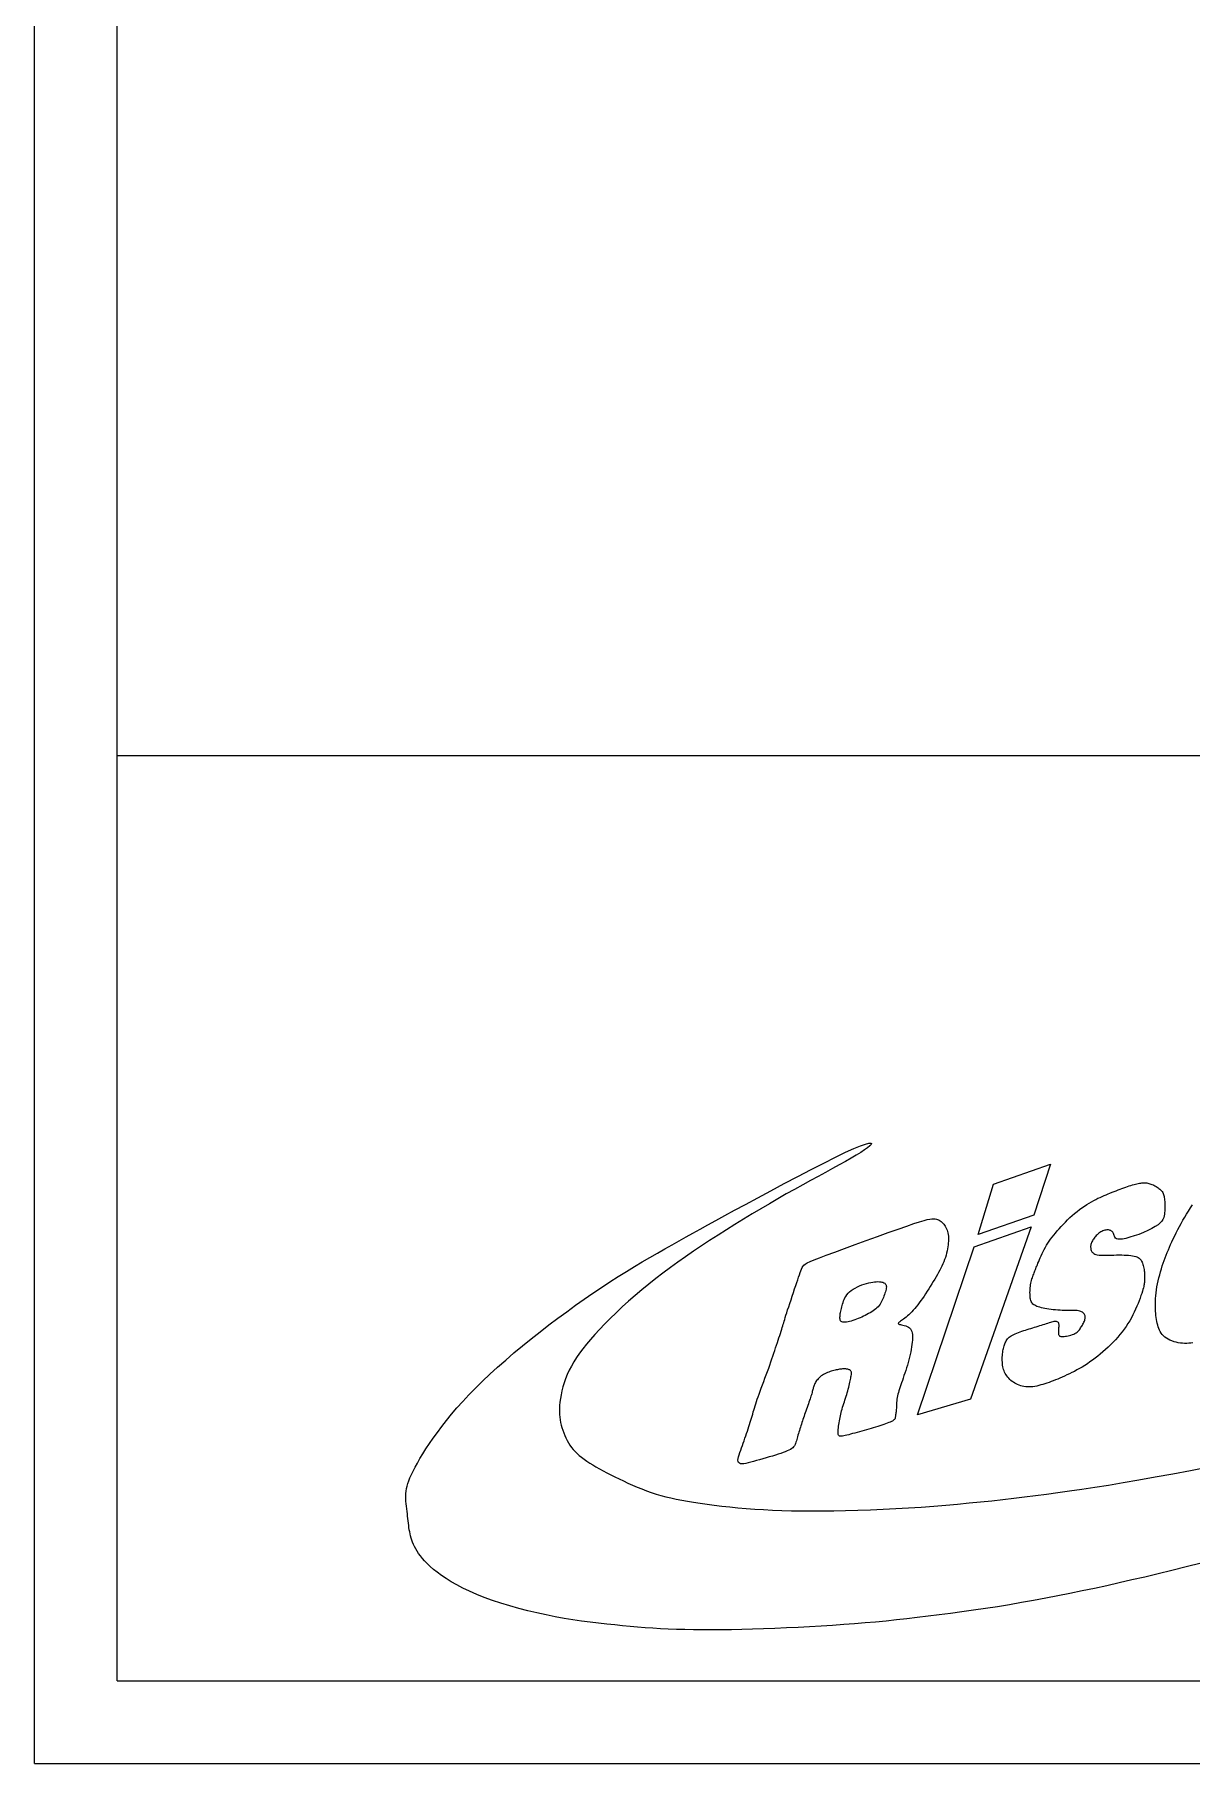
# Model space of a CAD drawing. Extents: x 134 to 2648, y -627 to 3.
# Drawn here: x 1961.34 to 1978.85, y -627.29 to -601.13 of the extents above; entities that cross this region are included whole.
import ezdxf

# ---------------------------------------------------------------- set-up
doc = ezdxf.new("R2010")
doc.units = 0
doc.layers.add('圖框層', color=7, linetype='CONTINUOUS')
doc.layers.add('輪廓線層', color=7, linetype='CONTINUOUS')

msp = doc.modelspace()

# ---------------------------------------------------------------- linework, layer by layer
at = {"layer": '圖框層', "color": 7}
for p, q in [((1961.335, -627.291), (1961.335, -423.322)), ((1962.585, -626.041), (1962.585, -424.571)), ((1962.585, -612.041), (2247.086, -612.041)), ((1962.585, -626.041), (2247.086, -626.041)), ((1961.335, -627.291), (2248.335, -627.291))]:
    msp.add_line(p, q, dxfattribs=at)
at = {"layer": '輪廓線層', "color": 1}
msp.add_lwpolyline([(1978.995, -624.26), (1978.767, -624.318), (1978.549, -624.372), (1978.341, -624.423), (1978.14, -624.47), (1977.945, -624.515), (1977.754, -624.559), (1977.565, -624.601), (1977.377, -624.642), (1977.191, -624.681), (1977.007, -624.72), (1976.823, -624.756), (1976.64, -624.792), (1976.457, -624.826), (1976.274, -624.858), (1976.092, -624.889), (1975.91, -624.919), (1975.728, -624.947), (1975.549, -624.973), (1975.371, -624.998), (1975.197, -625.022), (1975.026, -625.044), (1974.859, -625.065), (1974.696, -625.085), (1974.536, -625.103), (1974.379, -625.12), (1974.223, -625.136), (1974.066, -625.151), (1973.908, -625.165), (1973.748, -625.178), (1973.584, -625.19), (1973.415, -625.202), (1973.242, -625.213), (1973.067, -625.223), (1972.891, -625.233), (1972.715, -625.241), (1972.541, -625.249), (1972.37, -625.256), (1972.203, -625.261), (1972.04, -625.265), (1971.884, -625.268), (1971.732, -625.27), (1971.586, -625.271), (1971.445, -625.27), (1971.308, -625.269), (1971.177, -625.266), (1971.05, -625.262), (1970.927, -625.258), (1970.808, -625.252), (1970.692, -625.245), (1970.577, -625.237), (1970.463, -625.228), (1970.349, -625.218), (1970.234, -625.207), (1970.116, -625.196), (1969.995, -625.183), (1969.872, -625.169), (1969.745, -625.154), (1969.616, -625.136), (1969.485, -625.117), (1969.351, -625.096), (1969.216, -625.071), (1969.078, -625.044), (1968.94, -625.014), (1968.801, -624.981), (1968.663, -624.945), (1968.527, -624.906), (1968.394, -624.866), (1968.266, -624.823), (1968.143, -624.779), (1968.027, -624.733), (1967.92, -624.686), (1967.82, -624.639), (1967.728, -624.59), (1967.643, -624.542), (1967.565, -624.494), (1967.495, -624.446), (1967.431, -624.399), (1967.374, -624.354), (1967.324, -624.31), (1967.279, -624.268), (1967.239, -624.227), (1967.205, -624.188), (1967.175, -624.15), (1967.149, -624.113), (1967.126, -624.078), (1967.105, -624.043), (1967.088, -624.009), (1967.072, -623.976), (1967.058, -623.944), (1967.046, -623.912), (1967.036, -623.88), (1967.027, -623.849), (1967.019, -623.818), (1967.013, -623.786), (1967.007, -623.754), (1967.002, -623.722), (1966.998, -623.689), (1966.994, -623.656), (1966.99, -623.622), (1966.986, -623.587), (1966.982, -623.551), (1966.978, -623.515), (1966.973, -623.477), (1966.968, -623.439), (1966.964, -623.4), (1966.96, -623.361), (1966.956, -623.322), (1966.954, -623.283), (1966.954, -623.245), (1966.955, -623.207), (1966.958, -623.17), (1966.964, -623.132), (1966.973, -623.094), (1966.984, -623.055), (1966.999, -623.013), (1967.017, -622.969), (1967.039, -622.92), (1967.065, -622.867), (1967.096, -622.809), (1967.13, -622.746), (1967.169, -622.678), (1967.213, -622.606), (1967.26, -622.53), (1967.313, -622.45), (1967.37, -622.367), (1967.432, -622.281), (1967.498, -622.193), (1967.57, -622.102), (1967.647, -622.008), (1967.729, -621.912), (1967.816, -621.814), (1967.91, -621.714), (1968.009, -621.612), (1968.114, -621.508), (1968.226, -621.402), (1968.344, -621.295), (1968.466, -621.187), (1968.592, -621.079), (1968.722, -620.971), (1968.854, -620.864), (1968.987, -620.759), (1969.121, -620.655), (1969.256, -620.554), (1969.39, -620.455), (1969.523, -620.359), (1969.656, -620.266), (1969.787, -620.176), (1969.917, -620.088), (1970.045, -620.005), (1970.17, -619.924), (1970.294, -619.847), (1970.415, -619.773), (1970.533, -619.703), (1970.65, -619.634), (1970.763, -619.569), (1970.875, -619.505), (1970.984, -619.444), (1971.091, -619.384), (1971.196, -619.325), (1971.301, -619.266), (1971.41, -619.206), (1971.525, -619.142), (1971.648, -619.075), (1971.783, -619.001), (1971.931, -618.92), (1972.097, -618.831), (1972.281, -618.732), (1972.478, -618.626), (1972.683, -618.518), (1972.89, -618.409), (1973.092, -618.304), (1973.284, -618.206), (1973.459, -618.118), (1973.612, -618.044), (1973.738, -617.987), (1973.836, -617.946), (1973.911, -617.919), (1973.962, -617.905), (1973.993, -617.903), (1974.004, -617.91), (1973.999, -617.925), (1973.978, -617.948), (1973.944, -617.975), (1973.897, -618.008), (1973.84, -618.046), (1973.771, -618.087), (1973.694, -618.133), (1973.608, -618.182), (1973.514, -618.234), (1973.414, -618.29), (1973.308, -618.348), (1973.197, -618.409), (1973.081, -618.472), (1972.962, -618.537), (1972.839, -618.605), (1972.714, -618.674), (1972.586, -618.746), (1972.457, -618.821), (1972.328, -618.897), (1972.197, -618.974), (1972.067, -619.053), (1971.937, -619.134), (1971.808, -619.215), (1971.68, -619.296), (1971.553, -619.378), (1971.429, -619.46), (1971.308, -619.542), (1971.189, -619.624), (1971.073, -619.705), (1970.959, -619.787), (1970.847, -619.87), (1970.738, -619.953), (1970.631, -620.037), (1970.527, -620.123), (1970.425, -620.209), (1970.326, -620.297), (1970.23, -620.384), (1970.137, -620.471), (1970.049, -620.557), (1969.966, -620.641), (1969.888, -620.723), (1969.815, -620.802), (1969.748, -620.877), (1969.687, -620.949), (1969.632, -621.018), (1969.582, -621.085), (1969.537, -621.151), (1969.496, -621.215), (1969.46, -621.279), (1969.427, -621.342), (1969.398, -621.406), (1969.373, -621.469), (1969.351, -621.532), (1969.333, -621.594), (1969.317, -621.654), (1969.304, -621.713), (1969.294, -621.769), (1969.287, -621.822), (1969.282, -621.873), (1969.28, -621.92), (1969.279, -621.965), (1969.281, -622.009), (1969.285, -622.05), (1969.29, -622.091), (1969.298, -622.131), (1969.307, -622.17), (1969.318, -622.21), (1969.33, -622.25), (1969.344, -622.289), (1969.359, -622.328), (1969.376, -622.366), (1969.395, -622.403), (1969.416, -622.439), (1969.438, -622.474), (1969.462, -622.508), (1969.489, -622.54), (1969.517, -622.571), (1969.547, -622.601), (1969.58, -622.63), (1969.616, -622.659), (1969.654, -622.688), (1969.694, -622.717), (1969.738, -622.745), (1969.784, -622.774), (1969.833, -622.804), (1969.885, -622.833), (1969.94, -622.863), (1969.997, -622.893), (1970.056, -622.923), (1970.118, -622.954), (1970.182, -622.986), (1970.248, -623.017), (1970.316, -623.048), (1970.385, -623.079), (1970.455, -623.109), (1970.526, -623.138), (1970.598, -623.165), (1970.67, -623.19), (1970.742, -623.214), (1970.815, -623.235), (1970.89, -623.255), (1970.966, -623.273), (1971.046, -623.291), (1971.13, -623.307), (1971.217, -623.323), (1971.31, -623.338), (1971.409, -623.354), (1971.514, -623.368), (1971.623, -623.383), (1971.738, -623.397), (1971.857, -623.41), (1971.979, -623.422), (1972.106, -623.433), (1972.236, -623.443), (1972.369, -623.451), (1972.505, -623.458), (1972.646, -623.464), (1972.791, -623.468), (1972.942, -623.47), (1973.099, -623.471), (1973.262, -623.471), (1973.433, -623.469), (1973.612, -623.465), (1973.796, -623.459), (1973.986, -623.452), (1974.178, -623.444), (1974.372, -623.434), (1974.565, -623.423), (1974.757, -623.411), (1974.945, -623.397), (1975.128, -623.382), (1975.307, -623.367), (1975.482, -623.35), (1975.653, -623.333), (1975.822, -623.315), (1975.989, -623.296), (1976.155, -623.277), (1976.32, -623.257), (1976.485, -623.236), (1976.652, -623.215), (1976.823, -623.192), (1977, -623.167), (1977.186, -623.14), (1977.381, -623.111), (1977.589, -623.078), (1977.81, -623.041), (1978.048, -623.001), (1978.299, -622.956), (1978.562, -622.908), (1978.833, -622.856), (1979.112, -622.801)], dxfattribs=at)
at = {"layer": '輪廓線層', "color": 116}
for points in [[(1975.852, -618.527), (1976.712, -618.225), (1976.458, -618.996), (1975.618, -619.289)], [(1977.383, -619.329), (1977.373, -619.342), (1977.363, -619.356), (1977.354, -619.37), (1977.346, -619.383), (1977.339, -619.397), (1977.333, -619.411), (1977.328, -619.425), (1977.324, -619.438), (1977.322, -619.452), (1977.32, -619.465), (1977.32, -619.478), (1977.321, -619.491), (1977.322, -619.503), (1977.325, -619.515), (1977.329, -619.527), (1977.334, -619.538), (1977.34, -619.548), (1977.347, -619.558), (1977.356, -619.567), (1977.368, -619.576), (1977.382, -619.583), (1977.4, -619.589), (1977.421, -619.594), (1977.447, -619.598), (1977.477, -619.6), (1977.511, -619.601), (1977.548, -619.601), (1977.587, -619.6), (1977.628, -619.599), (1977.669, -619.598), (1977.711, -619.597), (1977.751, -619.597), (1977.79, -619.597), (1977.827, -619.598), (1977.862, -619.599), (1977.895, -619.602), (1977.926, -619.605), (1977.954, -619.609), (1977.979, -619.615), (1978.002, -619.621), (1978.021, -619.627), (1978.038, -619.635), (1978.052, -619.644), (1978.065, -619.654), (1978.075, -619.666), (1978.084, -619.678), (1978.092, -619.692), (1978.099, -619.706), (1978.105, -619.722), (1978.111, -619.739), (1978.116, -619.757), (1978.121, -619.776), (1978.125, -619.795), (1978.129, -619.815), (1978.132, -619.835), (1978.134, -619.854), (1978.135, -619.873), (1978.136, -619.892), (1978.137, -619.911), (1978.137, -619.928), (1978.137, -619.945), (1978.136, -619.961), (1978.136, -619.977), (1978.135, -619.991), (1978.134, -620.004), (1978.133, -620.016), (1978.132, -620.029), (1978.13, -620.042), (1978.127, -620.057), (1978.123, -620.075), (1978.118, -620.095), (1978.111, -620.119), (1978.103, -620.146), (1978.093, -620.178), (1978.081, -620.212), (1978.068, -620.25), (1978.054, -620.289), (1978.038, -620.331), (1978.02, -620.373), (1978.001, -620.417), (1977.981, -620.461), (1977.959, -620.504), (1977.936, -620.548), (1977.911, -620.592), (1977.885, -620.635), (1977.857, -620.678), (1977.828, -620.72), (1977.797, -620.762), (1977.764, -620.803), (1977.73, -620.843), (1977.695, -620.882), (1977.658, -620.92), (1977.621, -620.958), (1977.583, -620.994), (1977.544, -621.029), (1977.505, -621.063), (1977.466, -621.096), (1977.427, -621.128), (1977.388, -621.158), (1977.348, -621.188), (1977.309, -621.216), (1977.27, -621.243), (1977.23, -621.268), (1977.191, -621.293), (1977.152, -621.316), (1977.113, -621.337), (1977.075, -621.358), (1977.037, -621.377), (1976.999, -621.396), (1976.962, -621.413), (1976.926, -621.43), (1976.89, -621.445), (1976.855, -621.46), (1976.821, -621.474), (1976.787, -621.488), (1976.754, -621.501), (1976.722, -621.513), (1976.69, -621.525), (1976.658, -621.536), (1976.627, -621.546), (1976.596, -621.556), (1976.565, -621.564), (1976.535, -621.573), (1976.505, -621.58), (1976.475, -621.585), (1976.447, -621.59), (1976.418, -621.593), (1976.39, -621.594), (1976.363, -621.594), (1976.337, -621.592), (1976.311, -621.588), (1976.286, -621.583), (1976.262, -621.577), (1976.238, -621.569), (1976.215, -621.559), (1976.193, -621.549), (1976.172, -621.537), (1976.151, -621.524), (1976.132, -621.51), (1976.113, -621.495), (1976.096, -621.479), (1976.08, -621.463), (1976.065, -621.446), (1976.051, -621.428), (1976.039, -621.41), (1976.028, -621.392), (1976.018, -621.372), (1976.01, -621.352), (1976.003, -621.332), (1975.997, -621.31), (1975.992, -621.288), (1975.988, -621.265), (1975.986, -621.242), (1975.984, -621.217), (1975.983, -621.192), (1975.983, -621.167), (1975.983, -621.142), (1975.985, -621.118), (1975.987, -621.094), (1975.989, -621.071), (1975.992, -621.05), (1975.995, -621.029), (1975.999, -621.01), (1976.004, -620.991), (1976.009, -620.973), (1976.014, -620.956), (1976.02, -620.94), (1976.027, -620.925), (1976.034, -620.91), (1976.042, -620.895), (1976.051, -620.881), (1976.061, -620.868), (1976.072, -620.855), (1976.085, -620.843), (1976.1, -620.831), (1976.117, -620.82), (1976.135, -620.809), (1976.156, -620.798), (1976.179, -620.788), (1976.202, -620.778), (1976.227, -620.769), (1976.253, -620.759), (1976.28, -620.75), (1976.307, -620.742), (1976.334, -620.733), (1976.361, -620.725), (1976.389, -620.716), (1976.416, -620.708), (1976.443, -620.7), (1976.47, -620.691), (1976.497, -620.683), (1976.524, -620.675), (1976.55, -620.666), (1976.576, -620.658), (1976.601, -620.65), (1976.626, -620.642), (1976.65, -620.634), (1976.673, -620.627), (1976.695, -620.62), (1976.715, -620.614), (1976.735, -620.609), (1976.753, -620.604), (1976.77, -620.601), (1976.785, -620.6), (1976.798, -620.6), (1976.81, -620.603), (1976.819, -620.607), (1976.827, -620.614), (1976.832, -620.624), (1976.835, -620.637), (1976.837, -620.651), (1976.837, -620.666), (1976.837, -620.682), (1976.836, -620.698), (1976.835, -620.715), (1976.833, -620.73), (1976.832, -620.745), (1976.832, -620.758), (1976.832, -620.77), (1976.832, -620.781), (1976.834, -620.791), (1976.836, -620.8), (1976.838, -620.807), (1976.842, -620.814), (1976.846, -620.82), (1976.852, -620.824), (1976.859, -620.828), (1976.867, -620.83), (1976.877, -620.832), (1976.889, -620.832), (1976.903, -620.832), (1976.919, -620.83), (1976.937, -620.828), (1976.957, -620.825), (1976.978, -620.82), (1977, -620.815), (1977.022, -620.809), (1977.044, -620.802), (1977.064, -620.794), (1977.083, -620.785), (1977.099, -620.775), (1977.114, -620.765), (1977.127, -620.753), (1977.139, -620.741), (1977.149, -620.728), (1977.159, -620.715), (1977.168, -620.701), (1977.177, -620.687), (1977.186, -620.672), (1977.195, -620.658), (1977.204, -620.642), (1977.211, -620.627), (1977.219, -620.612), (1977.225, -620.598), (1977.23, -620.583), (1977.234, -620.569), (1977.237, -620.556), (1977.238, -620.543), (1977.237, -620.531), (1977.236, -620.519), (1977.232, -620.508), (1977.228, -620.498), (1977.222, -620.488), (1977.214, -620.479), (1977.206, -620.471), (1977.196, -620.464), (1977.184, -620.457), (1977.17, -620.451), (1977.155, -620.446), (1977.137, -620.442), (1977.118, -620.439), (1977.096, -620.437), (1977.072, -620.435), (1977.045, -620.435), (1977.017, -620.435), (1976.987, -620.435), (1976.956, -620.436), (1976.924, -620.436), (1976.89, -620.435), (1976.857, -620.434), (1976.823, -620.432), (1976.789, -620.429), (1976.755, -620.426), (1976.722, -620.422), (1976.689, -620.417), (1976.658, -620.412), (1976.629, -620.406), (1976.601, -620.401), (1976.574, -620.395), (1976.55, -620.389), (1976.528, -620.382), (1976.508, -620.375), (1976.49, -620.368), (1976.474, -620.359), (1976.459, -620.35), (1976.447, -620.339), (1976.437, -620.327), (1976.428, -620.314), (1976.421, -620.3), (1976.415, -620.284), (1976.411, -620.267), (1976.407, -620.249), (1976.405, -620.23), (1976.403, -620.209), (1976.403, -620.188), (1976.402, -620.165), (1976.403, -620.142), (1976.404, -620.118), (1976.406, -620.094), (1976.409, -620.07), (1976.412, -620.047), (1976.416, -620.024), (1976.421, -620.002), (1976.426, -619.981), (1976.432, -619.96), (1976.438, -619.941), (1976.445, -619.922), (1976.451, -619.903), (1976.458, -619.886), (1976.464, -619.869), (1976.471, -619.852), (1976.477, -619.836), (1976.484, -619.819), (1976.49, -619.802), (1976.498, -619.784), (1976.505, -619.765), (1976.514, -619.744), (1976.523, -619.72), (1976.534, -619.695), (1976.545, -619.667), (1976.558, -619.638), (1976.571, -619.608), (1976.586, -619.576), (1976.601, -619.545), (1976.618, -619.513), (1976.635, -619.481), (1976.653, -619.45), (1976.672, -619.419), (1976.693, -619.389), (1976.714, -619.359), (1976.737, -619.328), (1976.761, -619.298), (1976.787, -619.266), (1976.814, -619.234), (1976.843, -619.201), (1976.873, -619.168), (1976.905, -619.134), (1976.937, -619.099), (1976.971, -619.066), (1977.006, -619.032), (1977.042, -619), (1977.078, -618.969), (1977.115, -618.939), (1977.151, -618.911), (1977.188, -618.884), (1977.225, -618.859), (1977.261, -618.835), (1977.297, -618.813), (1977.332, -618.793), (1977.366, -618.774), (1977.399, -618.756), (1977.431, -618.74), (1977.462, -618.725), (1977.493, -618.711), (1977.523, -618.697), (1977.553, -618.685), (1977.583, -618.672), (1977.613, -618.66), (1977.644, -618.648), (1977.674, -618.636), (1977.704, -618.625), (1977.735, -618.613), (1977.765, -618.602), (1977.794, -618.591), (1977.823, -618.581), (1977.851, -618.571), (1977.878, -618.561), (1977.905, -618.553), (1977.93, -618.545), (1977.954, -618.537), (1977.978, -618.531), (1978, -618.525), (1978.021, -618.519), (1978.041, -618.515), (1978.06, -618.512), (1978.078, -618.509), (1978.095, -618.507), (1978.111, -618.506), (1978.127, -618.505), (1978.142, -618.505), (1978.157, -618.507), (1978.173, -618.508), (1978.188, -618.511), (1978.203, -618.515), (1978.218, -618.519), (1978.233, -618.524), (1978.248, -618.529), (1978.264, -618.536), (1978.279, -618.543), (1978.294, -618.551), (1978.31, -618.56), (1978.325, -618.569), (1978.34, -618.58), (1978.354, -618.59), (1978.368, -618.602), (1978.381, -618.614), (1978.392, -618.626), (1978.402, -618.639), (1978.411, -618.652), (1978.418, -618.666), (1978.424, -618.681), (1978.429, -618.696), (1978.432, -618.712), (1978.435, -618.73), (1978.438, -618.748), (1978.439, -618.767), (1978.441, -618.788), (1978.442, -618.81), (1978.442, -618.833), (1978.442, -618.857), (1978.442, -618.881), (1978.442, -618.906), (1978.441, -618.931), (1978.439, -618.957), (1978.437, -618.982), (1978.434, -619.007), (1978.427, -619.032), (1978.415, -619.058), (1978.398, -619.085), (1978.374, -619.112), (1978.342, -619.14), (1978.299, -619.168), (1978.246, -619.198), (1978.185, -619.228), (1978.118, -619.257), (1978.049, -619.285), (1977.979, -619.309), (1977.913, -619.33), (1977.853, -619.346), (1977.802, -619.356), (1977.762, -619.36), (1977.731, -619.358), (1977.71, -619.352), (1977.695, -619.341), (1977.685, -619.329), (1977.679, -619.315), (1977.675, -619.3), (1977.671, -619.285), (1977.666, -619.272), (1977.661, -619.261), (1977.654, -619.251), (1977.646, -619.242), (1977.637, -619.235), (1977.627, -619.229), (1977.616, -619.225), (1977.604, -619.221), (1977.591, -619.219), (1977.577, -619.219), (1977.563, -619.219), (1977.549, -619.221), (1977.534, -619.224), (1977.519, -619.228), (1977.504, -619.233), (1977.489, -619.24), (1977.474, -619.248), (1977.459, -619.257), (1977.445, -619.268), (1977.432, -619.279), (1977.419, -619.291), (1977.406, -619.303), (1977.395, -619.316)], [(1974.579, -620.701), (1974.593, -620.716), (1974.604, -620.734), (1974.612, -620.754), (1974.618, -620.776), (1974.622, -620.8), (1974.623, -620.827), (1974.623, -620.856), (1974.622, -620.886), (1974.619, -620.919), (1974.615, -620.953), (1974.61, -620.989), (1974.603, -621.025), (1974.596, -621.064), (1974.588, -621.103), (1974.579, -621.142), (1974.568, -621.183), (1974.557, -621.223), (1974.546, -621.264), (1974.533, -621.305), (1974.521, -621.345), (1974.508, -621.385), (1974.495, -621.423), (1974.482, -621.461), (1974.47, -621.497), (1974.458, -621.53), (1974.447, -621.563), (1974.436, -621.594), (1974.426, -621.623), (1974.417, -621.651), (1974.41, -621.678), (1974.403, -621.705), (1974.397, -621.73), (1974.392, -621.756), (1974.389, -621.78), (1974.386, -621.804), (1974.384, -621.828), (1974.382, -621.85), (1974.381, -621.872), (1974.38, -621.893), (1974.379, -621.913), (1974.377, -621.933), (1974.376, -621.951), (1974.374, -621.969), (1974.372, -621.986), (1974.37, -622.001), (1974.368, -622.015), (1974.366, -622.029), (1974.365, -622.041), (1974.363, -622.052), (1974.361, -622.061), (1974.359, -622.07), (1974.355, -622.079), (1974.35, -622.087), (1974.343, -622.094), (1974.333, -622.102), (1974.321, -622.11), (1974.305, -622.118), (1974.287, -622.126), (1974.266, -622.134), (1974.242, -622.143), (1974.216, -622.152), (1974.188, -622.162), (1974.159, -622.171), (1974.128, -622.181), (1974.097, -622.191), (1974.064, -622.201), (1974.03, -622.211), (1973.996, -622.221), (1973.961, -622.231), (1973.926, -622.241), (1973.891, -622.251), (1973.855, -622.262), (1973.82, -622.272), (1973.785, -622.282), (1973.751, -622.291), (1973.718, -622.301), (1973.687, -622.309), (1973.658, -622.317), (1973.63, -622.324), (1973.605, -622.331), (1973.583, -622.336), (1973.564, -622.339), (1973.547, -622.341), (1973.533, -622.341), (1973.521, -622.338), (1973.512, -622.333), (1973.505, -622.325), (1973.5, -622.314), (1973.498, -622.299), (1973.497, -622.281), (1973.498, -622.26), (1973.5, -622.238), (1973.503, -622.213), (1973.506, -622.188), (1973.511, -622.162), (1973.515, -622.135), (1973.519, -622.109), (1973.524, -622.083), (1973.528, -622.057), (1973.533, -622.032), (1973.539, -622.006), (1973.544, -621.98), (1973.551, -621.954), (1973.558, -621.928), (1973.566, -621.901), (1973.574, -621.874), (1973.584, -621.847), (1973.593, -621.82), (1973.602, -621.792), (1973.612, -621.764), (1973.621, -621.736), (1973.629, -621.709), (1973.637, -621.681), (1973.645, -621.653), (1973.651, -621.626), (1973.658, -621.599), (1973.664, -621.572), (1973.669, -621.547), (1973.674, -621.523), (1973.679, -621.5), (1973.684, -621.479), (1973.688, -621.459), (1973.692, -621.441), (1973.696, -621.424), (1973.698, -621.408), (1973.699, -621.395), (1973.7, -621.382), (1973.698, -621.371), (1973.696, -621.362), (1973.692, -621.354), (1973.687, -621.347), (1973.681, -621.341), (1973.674, -621.337), (1973.665, -621.333), (1973.656, -621.329), (1973.647, -621.327), (1973.637, -621.325), (1973.626, -621.323), (1973.615, -621.322), (1973.603, -621.321), (1973.59, -621.321), (1973.577, -621.321), (1973.564, -621.322), (1973.549, -621.323), (1973.535, -621.325), (1973.519, -621.327), (1973.503, -621.33), (1973.487, -621.333), (1973.47, -621.337), (1973.452, -621.341), (1973.434, -621.345), (1973.415, -621.35), (1973.395, -621.356), (1973.375, -621.362), (1973.355, -621.369), (1973.335, -621.376), (1973.315, -621.385), (1973.296, -621.394), (1973.277, -621.404), (1973.259, -621.415), (1973.242, -621.427), (1973.226, -621.441), (1973.211, -621.455), (1973.197, -621.469), (1973.184, -621.484), (1973.173, -621.499), (1973.163, -621.514), (1973.154, -621.528), (1973.146, -621.542), (1973.14, -621.556), (1973.134, -621.569), (1973.129, -621.582), (1973.125, -621.595), (1973.121, -621.608), (1973.118, -621.621), (1973.114, -621.635), (1973.111, -621.649), (1973.107, -621.664), (1973.103, -621.68), (1973.098, -621.696), (1973.093, -621.714), (1973.087, -621.733), (1973.081, -621.753), (1973.074, -621.775), (1973.066, -621.799), (1973.057, -621.824), (1973.048, -621.85), (1973.039, -621.877), (1973.029, -621.905), (1973.019, -621.932), (1973.01, -621.959), (1973, -621.986), (1972.991, -622.012), (1972.982, -622.037), (1972.974, -622.062), (1972.966, -622.086), (1972.958, -622.109), (1972.95, -622.133), (1972.942, -622.157), (1972.934, -622.181), (1972.926, -622.205), (1972.919, -622.229), (1972.911, -622.253), (1972.903, -622.277), (1972.896, -622.301), (1972.889, -622.324), (1972.883, -622.347), (1972.877, -622.369), (1972.871, -622.39), (1972.866, -622.411), (1972.86, -622.43), (1972.853, -622.449), (1972.846, -622.467), (1972.837, -622.483), (1972.825, -622.499), (1972.812, -622.513), (1972.795, -622.527), (1972.776, -622.54), (1972.753, -622.552), (1972.727, -622.563), (1972.698, -622.575), (1972.666, -622.587), (1972.63, -622.599), (1972.591, -622.611), (1972.549, -622.625), (1972.503, -622.639), (1972.456, -622.653), (1972.407, -622.667), (1972.359, -622.682), (1972.31, -622.696), (1972.263, -622.709), (1972.218, -622.721), (1972.176, -622.733), (1972.137, -622.742), (1972.101, -622.75), (1972.07, -622.755), (1972.043, -622.757), (1972.02, -622.755), (1972.003, -622.749), (1971.99, -622.739), (1971.984, -622.723), (1971.982, -622.703), (1971.985, -622.678), (1971.991, -622.651), (1972, -622.62), (1972.011, -622.587), (1972.024, -622.553), (1972.037, -622.517), (1972.05, -622.481), (1972.063, -622.444), (1972.076, -622.407), (1972.088, -622.371), (1972.101, -622.334), (1972.113, -622.298), (1972.124, -622.262), (1972.136, -622.227), (1972.146, -622.193), (1972.157, -622.16), (1972.167, -622.128), (1972.177, -622.096), (1972.187, -622.065), (1972.196, -622.034), (1972.205, -622.004), (1972.214, -621.973), (1972.223, -621.943), (1972.232, -621.913), (1972.242, -621.882), (1972.252, -621.85), (1972.263, -621.816), (1972.274, -621.78), (1972.287, -621.742), (1972.302, -621.701), (1972.317, -621.657), (1972.335, -621.611), (1972.353, -621.562), (1972.371, -621.512), (1972.391, -621.462), (1972.41, -621.411), (1972.429, -621.36), (1972.447, -621.311), (1972.464, -621.262), (1972.48, -621.216), (1972.496, -621.171), (1972.511, -621.127), (1972.525, -621.084), (1972.539, -621.043), (1972.552, -621.002), (1972.565, -620.963), (1972.578, -620.924), (1972.59, -620.887), (1972.602, -620.851), (1972.614, -620.816), (1972.625, -620.783), (1972.635, -620.751), (1972.644, -620.722), (1972.652, -620.695), (1972.66, -620.669), (1972.667, -620.646), (1972.674, -620.622), (1972.681, -620.598), (1972.689, -620.571), (1972.698, -620.542), (1972.708, -620.509), (1972.72, -620.472), (1972.734, -620.428), (1972.75, -620.38), (1972.767, -620.329), (1972.786, -620.275), (1972.804, -620.22), (1972.823, -620.165), (1972.84, -620.112), (1972.857, -620.061), (1972.873, -620.015), (1972.887, -619.971), (1972.9, -619.932), (1972.912, -619.896), (1972.923, -619.864), (1972.934, -619.836), (1972.944, -619.81), (1972.954, -619.789), (1972.965, -619.77), (1972.979, -619.753), (1973, -619.737), (1973.031, -619.718), (1973.074, -619.697), (1973.135, -619.672), (1973.215, -619.64), (1973.318, -619.601), (1973.446, -619.553), (1973.594, -619.498), (1973.755, -619.439), (1973.923, -619.378), (1974.092, -619.317), (1974.255, -619.259), (1974.405, -619.206), (1974.537, -619.16), (1974.645, -619.123), (1974.731, -619.096), (1974.798, -619.076), (1974.848, -619.062), (1974.886, -619.054), (1974.914, -619.05), (1974.935, -619.049), (1974.953, -619.05), (1974.969, -619.052), (1974.985, -619.055), (1975, -619.06), (1975.015, -619.065), (1975.029, -619.072), (1975.043, -619.08), (1975.057, -619.09), (1975.07, -619.101), (1975.083, -619.114), (1975.096, -619.129), (1975.108, -619.145), (1975.119, -619.162), (1975.129, -619.18), (1975.139, -619.2), (1975.147, -619.221), (1975.154, -619.242), (1975.16, -619.264), (1975.164, -619.287), (1975.167, -619.311), (1975.169, -619.336), (1975.169, -619.362), (1975.168, -619.388), (1975.166, -619.416), (1975.163, -619.445), (1975.159, -619.475), (1975.153, -619.506), (1975.147, -619.537), (1975.139, -619.57), (1975.131, -619.602), (1975.121, -619.635), (1975.11, -619.668), (1975.098, -619.7), (1975.084, -619.732), (1975.069, -619.764), (1975.054, -619.796), (1975.037, -619.828), (1975.019, -619.861), (1975, -619.894), (1974.98, -619.928), (1974.96, -619.962), (1974.938, -619.998), (1974.916, -620.035), (1974.893, -620.072), (1974.869, -620.109), (1974.846, -620.146), (1974.822, -620.183), (1974.798, -620.219), (1974.774, -620.254), (1974.751, -620.288), (1974.727, -620.32), (1974.704, -620.351), (1974.681, -620.38), (1974.659, -620.408), (1974.636, -620.434), (1974.614, -620.458), (1974.592, -620.48), (1974.57, -620.501), (1974.548, -620.519), (1974.528, -620.536), (1974.508, -620.552), (1974.489, -620.566), (1974.472, -620.578), (1974.456, -620.589), (1974.442, -620.599), (1974.43, -620.608), (1974.421, -620.616), (1974.414, -620.623), (1974.41, -620.629), (1974.409, -620.634), (1974.412, -620.639), (1974.418, -620.643), (1974.428, -620.647), (1974.442, -620.651), (1974.459, -620.655), (1974.479, -620.659), (1974.5, -620.664), (1974.521, -620.671), (1974.542, -620.679), (1974.562, -620.689)], [(1975.559, -619.475), (1976.419, -619.172), (1975.5, -621.78), (1974.699, -622.014)], [(1973.934, -620.498), (1973.909, -620.512), (1973.883, -620.524), (1973.856, -620.537), (1973.83, -620.549), (1973.803, -620.56), (1973.776, -620.57), (1973.749, -620.58), (1973.723, -620.589), (1973.697, -620.597), (1973.672, -620.604), (1973.648, -620.609), (1973.625, -620.613), (1973.604, -620.615), (1973.585, -620.615), (1973.569, -620.613), (1973.555, -620.608), (1973.544, -620.602), (1973.536, -620.592), (1973.531, -620.581), (1973.527, -620.568), (1973.526, -620.554), (1973.526, -620.538), (1973.527, -620.521), (1973.529, -620.503), (1973.531, -620.485), (1973.535, -620.466), (1973.538, -620.446), (1973.543, -620.426), (1973.548, -620.405), (1973.553, -620.383), (1973.559, -620.361), (1973.565, -620.339), (1973.572, -620.316), (1973.58, -620.293), (1973.589, -620.269), (1973.6, -620.246), (1973.613, -620.223), (1973.629, -620.2), (1973.648, -620.177), (1973.67, -620.156), (1973.696, -620.135), (1973.725, -620.116), (1973.756, -620.097), (1973.789, -620.08), (1973.824, -620.064), (1973.859, -620.05), (1973.894, -620.038), (1973.928, -620.027), (1973.961, -620.019), (1973.992, -620.012), (1974.022, -620.007), (1974.05, -620.003), (1974.076, -620.002), (1974.1, -620.001), (1974.123, -620.002), (1974.143, -620.004), (1974.161, -620.007), (1974.177, -620.011), (1974.191, -620.017), (1974.203, -620.023), (1974.212, -620.032), (1974.219, -620.042), (1974.224, -620.053), (1974.227, -620.066), (1974.228, -620.081), (1974.227, -620.098), (1974.224, -620.116), (1974.219, -620.135), (1974.214, -620.155), (1974.207, -620.176), (1974.199, -620.197), (1974.191, -620.219), (1974.183, -620.24), (1974.174, -620.261), (1974.165, -620.282), (1974.155, -620.303), (1974.144, -620.323), (1974.132, -620.343), (1974.118, -620.362), (1974.103, -620.38), (1974.086, -620.397), (1974.068, -620.413), (1974.049, -620.429), (1974.028, -620.443), (1974.006, -620.458), (1973.983, -620.472), (1973.959, -620.485)]]:
    msp.add_lwpolyline(points, close=True, dxfattribs=at)
msp.add_lwpolyline([(1978.867, -620.927), (1978.836, -620.931), (1978.805, -620.934), (1978.774, -620.936), (1978.742, -620.936), (1978.711, -620.934), (1978.679, -620.931), (1978.646, -620.925), (1978.614, -620.918), (1978.582, -620.909), (1978.551, -620.898), (1978.521, -620.886), (1978.492, -620.872), (1978.466, -620.856), (1978.443, -620.839), (1978.422, -620.82), (1978.404, -620.801), (1978.388, -620.779), (1978.374, -620.757), (1978.363, -620.734), (1978.352, -620.709), (1978.343, -620.684), (1978.336, -620.658), (1978.329, -620.631), (1978.322, -620.603), (1978.317, -620.574), (1978.312, -620.544), (1978.308, -620.513), (1978.305, -620.481), (1978.302, -620.447), (1978.301, -620.411), (1978.3, -620.374), (1978.3, -620.336), (1978.301, -620.296), (1978.303, -620.255), (1978.306, -620.213), (1978.31, -620.169), (1978.316, -620.125), (1978.323, -620.08), (1978.331, -620.035), (1978.341, -619.989), (1978.352, -619.942), (1978.365, -619.897), (1978.377, -619.851), (1978.391, -619.806), (1978.405, -619.762), (1978.419, -619.72), (1978.434, -619.679), (1978.449, -619.639), (1978.464, -619.599), (1978.479, -619.56), (1978.496, -619.521), (1978.513, -619.481), (1978.531, -619.44), (1978.551, -619.398), (1978.571, -619.354), (1978.593, -619.308), (1978.616, -619.262), (1978.64, -619.214), (1978.665, -619.166), (1978.691, -619.119), (1978.717, -619.071), (1978.744, -619.024), (1978.771, -618.978), (1978.799, -618.932), (1978.829, -618.886), (1978.861, -618.839)], dxfattribs=at)

doc.saveas('drawing.dxf')
